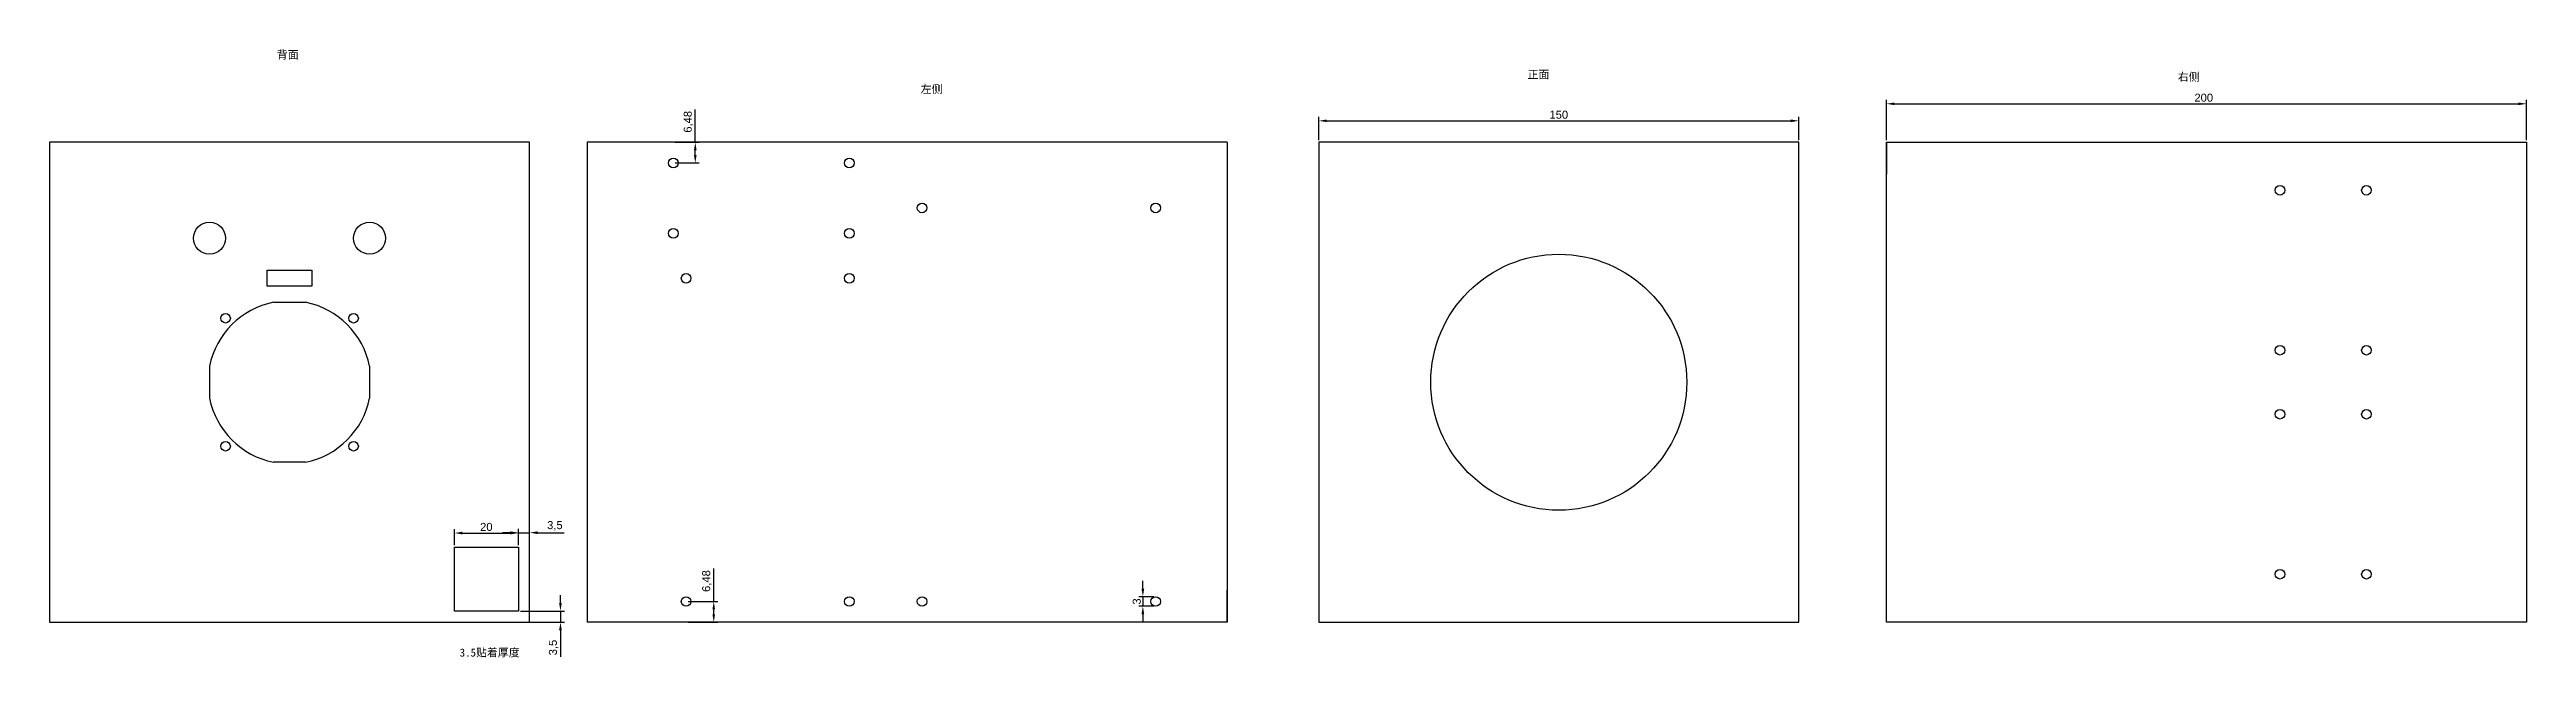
# Model space of a CAD drawing. Header units: millimetres. Extents: x 2118 to 2892, y 1357 to 1547.
import ezdxf

# ---------------------------------------------------------------- set-up
doc = ezdxf.new("R2010")
doc.units = ezdxf.units.MM
doc.styles.get("Standard").update_dxf_attribs({"font": 'arial.ttf'})
doc.dimstyles.new('ISO-25', dxfattribs={"dimtxt": 2.5, "dimasz": 2.5, "dimexe": 1.25, "dimexo": 0.625, "dimtad": 1, "dimtxsty": 'Standard', "dimcen": 2.5, "dimadec": 0, "dimazin": 0, "dimtfac": 1, "dimtmove": 0, "dimatfit": 3, "dimfxl": 1, "dimarcsym": 0})

# ---------------------------------------------------------------- blocks, each defined once
blk = doc.blocks.new('*D1')
at = {"color": 0, "lineweight": -2, "transparency": 16777216}
for p, q in [((2514.36, 1518.36), (2514.36, 1525.69)), ((2664.36, 1518.36), (2664.36, 1525.69)), ((2516.86, 1524.44), (2661.86, 1524.44))]:
    blk.add_line(p, q, dxfattribs=at)
at = {"color": 0, "transparency": 16777216}
for points in [[(2516.86, 1524.86), (2516.86, 1524.02), (2514.36, 1524.44)], [(2661.86, 1524.86), (2661.86, 1524.02), (2664.36, 1524.44)]]:
    blk.add_solid(points, dxfattribs=at)
at = {"layer": 'Defpoints', "color": 0, "transparency": 16777216}
for p in [(2514.36, 1517.74), (2664.36, 1524.44), (2664.36, 1517.74)]:
    blk.add_point(p, dxfattribs=at)
at = {"color": 0, "transparency": 16777216, "insert": (2589.36, 1526.34), "char_height": 2.5, "attachment_point": 5}
blk.add_mtext('150', dxfattribs=at)
blk = doc.blocks.new('*D5')
at = {"color": 0, "lineweight": -2, "transparency": 16777216}
for p, q in [((2459.39, 1378.22), (2459.39, 1380.72)), ((2462.77, 1375.72), (2458.14, 1375.72)), ((2462.77, 1372.72), (2458.14, 1372.72)), ((2459.39, 1375.72), (2459.39, 1372.72)), ((2459.39, 1370.22), (2459.39, 1367.72))]:
    blk.add_line(p, q, dxfattribs=at)
at = {"color": 0, "transparency": 16777216}
for points in [[(2458.97, 1378.22), (2459.81, 1378.22), (2459.39, 1375.72)], [(2458.97, 1370.22), (2459.81, 1370.22), (2459.39, 1372.72)]]:
    blk.add_solid(points, dxfattribs=at)
at = {"layer": 'Defpoints', "color": 0, "transparency": 16777216}
for p in [(2459.39, 1372.72), (2463.4, 1375.72), (2463.4, 1372.72)]:
    blk.add_point(p, dxfattribs=at)
at = {"color": 0, "transparency": 16777216, "insert": (2457.49, 1374.22), "char_height": 2.5, "attachment_point": 5, "rotation": 90}
blk.add_mtext('3', dxfattribs=at)
blk = doc.blocks.new('*D6')
at = {"color": 0, "lineweight": -2, "transparency": 16777216}
for p, q in [((2691.73, 1518.36), (2691.73, 1531)), ((2694.23, 1529.75), (2889.23, 1529.75)), ((2891.73, 1518.36), (2891.73, 1531))]:
    blk.add_line(p, q, dxfattribs=at)
at = {"color": 0, "transparency": 16777216}
for points in [[(2694.23, 1530.17), (2694.23, 1529.34), (2691.73, 1529.75)], [(2889.23, 1530.17), (2889.23, 1529.34), (2891.73, 1529.75)]]:
    blk.add_solid(points, dxfattribs=at)
at = {"layer": 'Defpoints', "color": 0, "transparency": 16777216}
for p in [(2891.73, 1529.75), (2691.73, 1517.74), (2891.73, 1517.74)]:
    blk.add_point(p, dxfattribs=at)
at = {"color": 0, "transparency": 16777216, "insert": (2790.89, 1531.65), "char_height": 2.5, "attachment_point": 5}
blk.add_mtext('200', dxfattribs=at)
blk = doc.blocks.new('*D7')
at = {"color": 0, "lineweight": -2, "transparency": 16777216}
for p, q in [((2261.75, 1395.72), (2259.25, 1395.72)), ((2264.25, 1391.86), (2264.25, 1396.97)), ((2264.25, 1395.72), (2267.75, 1395.72)), ((2267.75, 1391.86), (2267.75, 1396.97)), ((2270.25, 1395.72), (2278.57, 1395.72))]:
    blk.add_line(p, q, dxfattribs=at)
at = {"color": 0, "transparency": 16777216}
for points in [[(2261.75, 1396.14), (2261.75, 1395.3), (2264.25, 1395.72)], [(2270.25, 1396.14), (2270.25, 1395.3), (2267.75, 1395.72)]]:
    blk.add_solid(points, dxfattribs=at)
at = {"layer": 'Defpoints', "color": 0, "transparency": 16777216}
for p in [(2267.75, 1395.72), (2264.25, 1391.24), (2267.75, 1391.24)]:
    blk.add_point(p, dxfattribs=at)
at = {"color": 0, "transparency": 16777216, "insert": (2275.66, 1397.85), "char_height": 2.5, "attachment_point": 5}
blk.add_mtext('3,5', dxfattribs=at)
blk = doc.blocks.new('*D8')
at = {"color": 0, "lineweight": -2, "transparency": 16777216}
for p, q in [((2244.25, 1391.86), (2244.25, 1396.86)), ((2246.75, 1395.61), (2261.75, 1395.61)), ((2264.25, 1391.86), (2264.25, 1396.86))]:
    blk.add_line(p, q, dxfattribs=at)
at = {"color": 0, "transparency": 16777216}
for points in [[(2246.75, 1396.02), (2246.75, 1395.19), (2244.25, 1395.61)], [(2261.75, 1396.02), (2261.75, 1395.19), (2264.25, 1395.61)]]:
    blk.add_solid(points, dxfattribs=at)
at = {"layer": 'Defpoints', "color": 0, "transparency": 16777216}
for p in [(2264.25, 1395.61), (2244.25, 1391.24), (2264.25, 1391.24)]:
    blk.add_point(p, dxfattribs=at)
at = {"color": 0, "transparency": 16777216, "insert": (2254.25, 1397.51), "char_height": 2.5, "attachment_point": 5}
blk.add_mtext('20', dxfattribs=at)
blk = doc.blocks.new('*D9')
at = {"color": 0, "lineweight": -2, "transparency": 16777216}
for p, q in [((2264.88, 1371.24), (2278.65, 1371.24)), ((2277.4, 1373.74), (2277.4, 1376.24)), ((2277.4, 1371.24), (2277.4, 1367.74)), ((2264.88, 1367.74), (2278.65, 1367.74)), ((2277.4, 1365.24), (2277.4, 1356.92))]:
    blk.add_line(p, q, dxfattribs=at)
at = {"color": 0, "transparency": 16777216}
for points in [[(2276.98, 1373.74), (2277.82, 1373.74), (2277.4, 1371.24)], [(2276.98, 1365.24), (2277.82, 1365.24), (2277.4, 1367.74)]]:
    blk.add_solid(points, dxfattribs=at)
at = {"layer": 'Defpoints', "color": 0, "transparency": 16777216}
for p in [(2264.25, 1371.24), (2264.25, 1367.74), (2277.4, 1367.74)]:
    blk.add_point(p, dxfattribs=at)
at = {"color": 0, "transparency": 16777216, "insert": (2275.27, 1359.83), "char_height": 2.5, "attachment_point": 5, "rotation": 90}
blk.add_mtext('3,5', dxfattribs=at)
blk = doc.blocks.new('*D10')
at = {"color": 0, "lineweight": -2, "transparency": 16777216}
for p, q in [((2325.3, 1374.22), (2325.3, 1384.48)), ((2317.29, 1374.22), (2326.55, 1374.22)), ((2325.3, 1370.24), (2325.3, 1371.72)), ((2317.29, 1367.74), (2326.55, 1367.74))]:
    blk.add_line(p, q, dxfattribs=at)
at = {"color": 0, "transparency": 16777216}
for points in [[(2324.88, 1371.72), (2325.71, 1371.72), (2325.3, 1374.22)], [(2324.88, 1370.24), (2325.71, 1370.24), (2325.3, 1367.74)]]:
    blk.add_solid(points, dxfattribs=at)
at = {"layer": 'Defpoints', "color": 0, "transparency": 16777216}
for p in [(2316.67, 1374.22), (2325.3, 1374.22), (2316.67, 1367.74)]:
    blk.add_point(p, dxfattribs=at)
at = {"color": 0, "transparency": 16777216, "insert": (2323.17, 1380.6), "char_height": 2.5, "attachment_point": 5, "rotation": 90}
blk.add_mtext('6,48', dxfattribs=at)
blk = doc.blocks.new('*D11')
at = {"color": 0, "lineweight": -2, "transparency": 16777216}
for p, q in [((2319.53, 1517.74), (2319.53, 1528)), ((2313.29, 1517.74), (2320.78, 1517.74)), ((2313.29, 1511.26), (2320.78, 1511.26)), ((2319.53, 1513.76), (2319.53, 1515.24))]:
    blk.add_line(p, q, dxfattribs=at)
at = {"color": 0, "transparency": 16777216}
for points in [[(2319.11, 1515.24), (2319.94, 1515.24), (2319.53, 1517.74)], [(2319.11, 1513.76), (2319.94, 1513.76), (2319.53, 1511.26)]]:
    blk.add_solid(points, dxfattribs=at)
at = {"layer": 'Defpoints', "color": 0, "transparency": 16777216}
for p in [(2312.67, 1517.74), (2319.53, 1517.74), (2312.67, 1511.26)]:
    blk.add_point(p, dxfattribs=at)
at = {"color": 0, "transparency": 16777216, "insert": (2317.4, 1524.12), "char_height": 2.5, "attachment_point": 5, "rotation": 90}
blk.add_mtext('6,48', dxfattribs=at)

msp = doc.modelspace()

# ---------------------------------------------------------------- linework, layer by layer
for p, q in [((2117.754, 1517.737), (2117.754, 1367.737)), ((2267.754, 1517.737), (2117.754, 1517.737)), ((2267.754, 1367.737), (2267.754, 1517.737)), ((2285.702, 1517.737), (2285.702, 1367.737)), ((2485.702, 1517.737), (2285.702, 1517.737)), ((2485.702, 1517.737), (2485.702, 1367.737)), ((2514.355, 1517.737), (2514.355, 1367.737)), ((2664.355, 1517.737), (2514.355, 1517.737)), ((2664.355, 1367.737), (2664.355, 1517.737)), ((2691.727, 1517.737), (2891.727, 1517.737)), ((2691.727, 1367.737), (2691.727, 1517.737)), ((2691.727, 1517.737), (2691.727, 1507.737)), ((2891.727, 1517.737), (2891.727, 1367.737)), ((2185.754, 1472.737), (2185.754, 1477.737)), ((2185.754, 1477.737), (2199.754, 1477.737)), ((2199.754, 1472.737), (2185.754, 1472.737)), ((2199.754, 1477.737), (2199.754, 1472.737)), ((2187.729, 1467.737), (2197.779, 1467.737)), ((2167.754, 1447.762), (2167.754, 1437.712)), ((2217.754, 1447.762), (2217.754, 1437.712)), ((2197.779, 1417.737), (2187.729, 1417.737)), ((2244.254, 1371.237), (2244.254, 1391.237)), ((2244.254, 1391.237), (2264.254, 1391.237)), ((2264.254, 1391.237), (2264.254, 1371.237)), ((2485.702, 1367.737), (2485.702, 1377.737)), ((2264.254, 1371.237), (2244.254, 1371.237)), ((2117.754, 1367.737), (2267.754, 1367.737)), ((2117.754, 1367.737), (2147.754, 1367.737)), ((2485.702, 1367.737), (2285.702, 1367.737)), ((2485.702, 1367.737), (2480.702, 1367.737)), ((2514.355, 1367.737), (2664.355, 1367.737)), ((2891.727, 1367.737), (2691.727, 1367.737))]:
    msp.add_line(p, q)
for centre, radius in [((2312.668, 1511.261), 1.5), ((2367.668, 1511.261), 1.5), ((2814.727, 1502.737), 1.5), ((2841.727, 1502.737), 1.5), ((2390.399, 1497.216), 1.5), ((2463.399, 1497.216), 1.5), ((2167.754, 1487.737), 5), ((2217.754, 1487.737), 5), ((2312.668, 1489.261), 1.5), ((2367.668, 1489.261), 1.5), ((2589.355, 1442.737), 40), ((2316.668, 1475.216), 1.5), ((2367.668, 1475.216), 1.5), ((2172.754, 1462.737), 1.5), ((2212.754, 1462.737), 1.5), ((2814.727, 1452.737), 1.5), ((2841.727, 1452.737), 1.5), ((2814.727, 1432.737), 1.5), ((2841.727, 1432.737), 1.5), ((2172.754, 1422.737), 1.5), ((2212.754, 1422.737), 1.5), ((2814.727, 1382.737), 1.5), ((2841.727, 1382.737), 1.5), ((2316.668, 1374.216), 1.5), ((2367.668, 1374.216), 1.5), ((2390.399, 1374.216), 1.5), ((2463.399, 1374.216), 1.5)]:
    msp.add_circle(centre, radius)
for start, end in [(101.364877, 168.635123), (11.364877, 78.635123), (191.364877, 258.635123), (281.364877, 348.635123)]:
    msp.add_arc((2192.754, 1442.737), 25.5, start, end)

# ---------------------------------------------------------------- texts
at = {"char_height": 2.5, "attachment_point": 1}
for s, width, heights, insert in [('{\\fSimSun|b0|i0|c134|p2;背面}', 17.27756, [0], (2188.771, 1546.349)), ('{\\fSimSun|b0|i0|c134|p2;正面}', 14.76953, [0], (2579.592, 1540.167)), ('{\\fSimSun|b0|i0|c134|p2;左侧}', 16.45604, [16.124], (2389.988, 1535.573)), ('{\\fSimSun|b0|i0|c134|p2;右侧}', 13.37971, [0], (2782.792, 1539.428)), ('{\\fSimSun|b0|i0|c134|p2;3.5贴着厚度 }', 25.14146, [5.021], (2245.917, 1359.493))]:
    msp.add_mtext_dynamic_manual_height_columns(s, width=width, gutter_width=12.5, heights=heights, dxfattribs=dict(at, insert=insert))

# ---------------------------------------------------------------- dimensions: what is measured, and where the dimension line sits
for base, p1, p2, picture, middle in [((2891.727, 1529.754), (2691.727, 1517.737), (2891.727, 1517.737), '*D6', (2790.888, 1529.754)), ((2664.355, 1524.441), (2514.355, 1517.737), (2664.355, 1517.737), '*D1', (2589.355, 1524.441))]:
    dim = msp.add_linear_dim(base=base, p1=p1, p2=p2, dimstyle='ISO-25')
    dim.commit()
    dim.dimension.update_dxf_attribs({"geometry": picture, "text_midpoint": middle, "dimtype": 160})
for base, p1, p2, picture, middle in [((2319.527, 1517.737), (2312.668, 1511.261), (2312.668, 1517.737), '*D11', (2317.4, 1524.118)), ((2325.298, 1374.216), (2316.668, 1367.737), (2316.668, 1374.216), '*D10', (2323.17, 1380.597)), ((2459.388, 1372.716), (2463.399, 1375.716), (2463.399, 1372.716), '*D5', (2457.486, 1374.216)), ((2277.398, 1367.737), (2264.254, 1371.237), (2264.254, 1367.737), '*D9', (2275.271, 1359.828))]:
    dim = msp.add_linear_dim(base=base, p1=p1, p2=p2, angle=90, dimstyle='ISO-25')
    dim.commit()
    dim.dimension.update_dxf_attribs({"geometry": picture, "text_midpoint": middle})
for base, p1, p2, picture, middle in [((2264.254, 1395.608), (2244.254, 1391.237), (2264.254, 1391.237), '*D8', (2254.254, 1397.509)), ((2267.754, 1395.719), (2264.254, 1391.237), (2267.754, 1391.237), '*D7', (2275.663, 1397.847))]:
    dim = msp.add_linear_dim(base=base, p1=p1, p2=p2, dimstyle='ISO-25')
    dim.commit()
    dim.dimension.update_dxf_attribs({"geometry": picture, "text_midpoint": middle})

doc.saveas('drawing.dxf')
